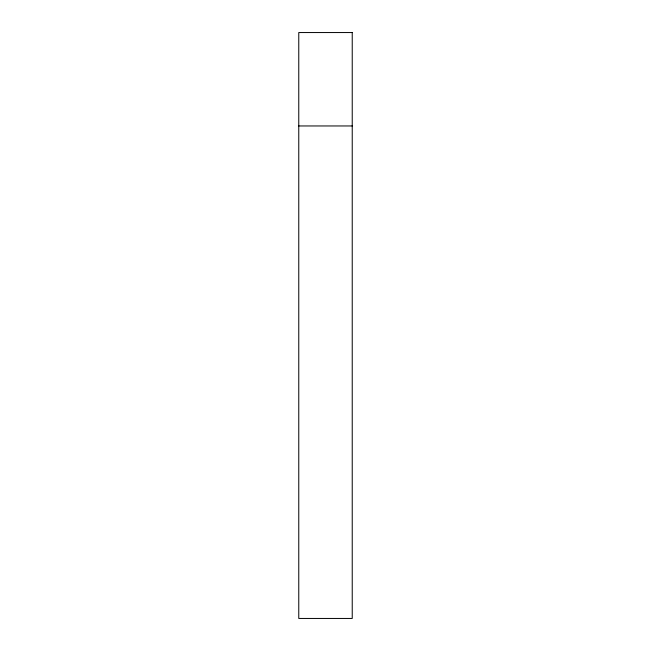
<?xml version="1.0" encoding="UTF-8"?>
<svg xmlns="http://www.w3.org/2000/svg" width="651" height="651" viewBox="0 0 651 651"><rect width="100%" height="100%" fill="white"/><g stroke="black" fill="none" stroke-linecap="round" stroke-linejoin="round"><path stroke-width="0.98" d="M298.768 125.96L352.232 125.96M352.232 32.55L298.768 32.55L298.768 618.45L352.232 618.45L352.232 32.55"/></g></svg>
